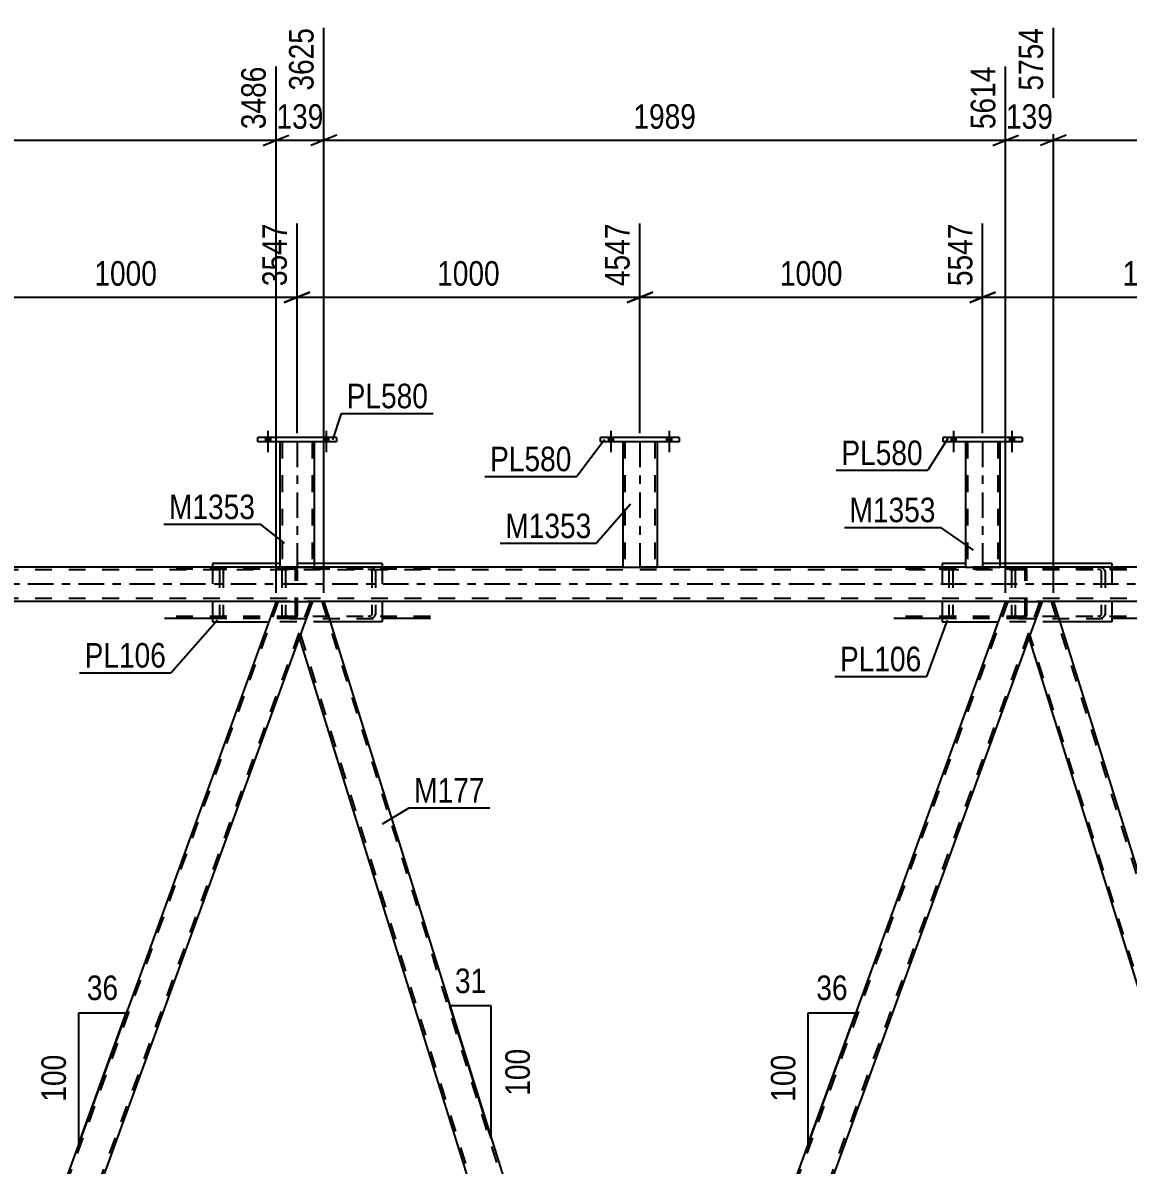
# Model space of a CAD drawing. Header units: millimetres. Extents: x -857 to 332, y -866 to -25.
# Drawn here: x -698.9 to -569.9, y -744.7 to -611.3 of the extents above; entities that cross this region are included whole.
import ezdxf

# ---------------------------------------------------------------- set-up
doc = ezdxf.new("R2010")
doc.units = ezdxf.units.MM
doc.linetypes.add('DXK_LINE_DOT2', pattern=[3.9198, 1.9599, -1.9599])
doc.linetypes.add('DXK_LINE_DOT3', pattern=[5.9187, 2.979, -0.9799, 0.9799, -0.9799])
doc.styles.add('Arial Narrow', font='ARIALN.TTF', dxfattribs={"height": 0.2})

# ---------------------------------------------------------------- blocks, each defined once
blk = doc.blocks.new('Part-570386455-6513 - 6466')
at = {"color": 7, "linetype": 'DXK_LINE_DOT2'}
for p, q in [((-127.13, -675.16), (-808.78, -675.16)), ((-127.13, -674.84), (-788.89, -674.84)), ((-664.89, -674.84), (-668.89, -674.84)), ((-624.89, -674.84), (-628.89, -674.84)), ((-584.89, -674.84), (-588.89, -674.84)), ((-127.13, -678.52), (-808.78, -678.52)), ((-663.77, -678.84), (-669.35, -678.84)), ((-578.64, -678.84), (-584.21, -678.84))]:
    blk.add_line(p, q, dxfattribs=at)
at = {"color": 2, "linetype": 'Continuous'}
for p, q in [((-668.89, -674.84), (-704.89, -674.84)), ((-628.89, -674.84), (-664.89, -674.84)), ((-588.89, -674.84), (-624.89, -674.84)), ((-548.89, -674.84), (-584.89, -674.84)), ((-669.35, -678.84), (-748.91, -678.84)), ((-584.21, -678.84), (-663.77, -678.84)), ((-499.08, -678.84), (-578.64, -678.84))]:
    blk.add_line(p, q, dxfattribs=at)
at = {"color": 7, "linetype": 'DXK_LINE_DOT3'}
blk.add_line((-127.13, -676.84), (-808.78, -676.84), dxfattribs=at)
blk = doc.blocks.new('Part-570386455-6723 - 6466')
at = {"color": 2, "linetype": 'Continuous'}
for p, q in [((-591.63, -674.44), (-591.63, -674.84)), ((-588.89, -674.44), (-591.63, -674.44)), ((-571.81, -674.44), (-584.89, -674.44)), ((-571.81, -674.44), (-571.81, -674.84)), ((-591.63, -678.84), (-591.63, -681.24)), ((-571.81, -678.84), (-571.81, -681.24)), ((-591.63, -681.24), (-585.09, -681.24)), ((-571.81, -681.24), (-577.89, -681.24))]:
    blk.add_line(p, q, dxfattribs=at)
at = {"color": 7, "linetype": 'DXK_LINE_DOT2'}
for p, q in [((-584.89, -674.44), (-588.89, -674.44)), ((-591.63, -674.84), (-591.63, -678.84)), ((-571.81, -674.84), (-571.81, -678.84)), ((-577.89, -681.24), (-585.09, -681.24))]:
    blk.add_line(p, q, dxfattribs=at)
blk = doc.blocks.new('Bolt-570386455-6606 - 6466')
at = {"linetype": 'Continuous'}
for points in [[(-630.01, -659.72), (-630.57, -659.72), (-630.57, -660.2), (-630.01, -660.2)], [(-630.01, -659.72), (-630.57, -659.72), (-630.57, -660.2), (-630.01, -660.2)], [(-623.21, -659.72), (-623.77, -659.72), (-623.77, -660.2), (-623.21, -660.2)], [(-623.21, -659.72), (-623.77, -659.72), (-623.77, -660.2), (-623.21, -660.2)]]:
    blk.add_hatch(color=1, dxfattribs=at).paths.add_polyline_path(points)
at = {"color": 1, "linetype": 'Continuous'}
for p, q in [((-630.57, -659.72), (-630.57, -660.2)), ((-630.57, -659.72), (-630.57, -660.2)), ((-630.29, -658.92), (-630.29, -661.44)), ((-630.29, -658.92), (-630.29, -661.44)), ((-630.01, -659.72), (-630.01, -660.2)), ((-630.01, -659.72), (-630.01, -660.2)), ((-623.77, -659.72), (-623.77, -660.2)), ((-623.77, -659.72), (-623.77, -660.2)), ((-623.49, -658.92), (-623.49, -661.44)), ((-623.49, -658.92), (-623.49, -661.44)), ((-623.21, -659.72), (-623.21, -660.2)), ((-623.21, -659.72), (-623.21, -660.2))]:
    blk.add_line(p, q, dxfattribs=at)
blk = doc.blocks.new('Part-570386455-6618 - 6466')
at = {"color": 7, "linetype": 'DXK_LINE_DOT2'}
for p, q in [((-582.16, -674.84), (-597.24, -674.84)), ((-582.16, -675.08), (-597.24, -675.08)), ((-590.76, -675.14), (-590.83, -675.32)), ((-590.83, -675.32), (-590.83, -680.36)), ((-590.39, -675.32), (-590.36, -675.23)), ((-590.39, -675.32), (-590.39, -680.36)), ((-589.95, -674.84), (-590.29, -674.88)), ((-590.12, -675.1), (-589.95, -675.08)), ((-583.53, -675.08), (-583.53, -674.84)), ((-581.99, -674.88), (-582.16, -674.84)), ((-582.16, -675.08), (-582.07, -675.1)), ((-582.07, -675.1), (-582, -675.15)), ((-582, -675.15), (-581.95, -675.23)), ((-581.85, -674.98), (-581.99, -674.88)), ((-581.95, -675.23), (-581.94, -675.32)), ((-581.94, -680.36), (-581.94, -675.32)), ((-581.75, -675.14), (-581.85, -674.98)), ((-581.72, -675.32), (-581.75, -675.14)), ((-581.72, -680.36), (-581.72, -675.32)), ((-582.16, -680.6), (-597.24, -680.6)), ((-582.16, -680.84), (-591.63, -680.84)), ((-590.83, -680.36), (-590.76, -680.55)), ((-590.36, -680.45), (-590.39, -680.36)), ((-590.29, -680.81), (-589.95, -680.84)), ((-589.95, -680.6), (-590.12, -680.58)), ((-583.53, -680.84), (-583.53, -680.6)), ((-582.07, -680.58), (-582.16, -680.6)), ((-582.16, -680.84), (-581.99, -680.81)), ((-582, -680.53), (-582.07, -680.58)), ((-581.95, -680.45), (-582, -680.53)), ((-581.99, -680.81), (-581.85, -680.7)), ((-581.94, -680.36), (-581.95, -680.45)), ((-581.85, -680.7), (-581.75, -680.55)), ((-581.75, -680.55), (-581.72, -680.36))]:
    blk.add_line(p, q, dxfattribs=at)
at = {"color": 2, "linetype": 'Continuous'}
blk.add_line((-591.63, -680.84), (-597.24, -680.84), dxfattribs=at)
at = {"color": 7, "linetype": 'DXK_LINE_DOT2'}
for centre, radius, start, end in [((-590.15, -675.68), 0.817, 99.5182, 138.0638), ((-590.05, -675.5), 0.409, 99.5182, 138.0638), ((-590.15, -680), 0.817, 221.9362, 260.4818), ((-590.05, -680.18), 0.409, 221.9362, 260.4818)]:
    blk.add_arc(centre, radius, start, end, dxfattribs=at)
blk = doc.blocks.new('Bolt-570386455-6623 - 6466')
at = {"linetype": 'Continuous'}
for points in [[(-590.01, -659.72), (-590.57, -659.72), (-590.57, -660.2), (-590.01, -660.2)], [(-590.01, -659.72), (-590.57, -659.72), (-590.57, -660.2), (-590.01, -660.2)], [(-583.21, -659.72), (-583.77, -659.72), (-583.77, -660.2), (-583.21, -660.2)], [(-583.21, -659.72), (-583.77, -659.72), (-583.77, -660.2), (-583.21, -660.2)]]:
    blk.add_hatch(color=1, dxfattribs=at).paths.add_polyline_path(points)
at = {"color": 1, "linetype": 'Continuous'}
for p, q in [((-590.57, -659.72), (-590.57, -660.2)), ((-590.57, -659.72), (-590.57, -660.2)), ((-590.29, -658.92), (-590.29, -661.44)), ((-590.29, -658.92), (-590.29, -661.44)), ((-590.01, -659.72), (-590.01, -660.2)), ((-590.01, -659.72), (-590.01, -660.2)), ((-583.77, -659.72), (-583.77, -660.2)), ((-583.77, -659.72), (-583.77, -660.2)), ((-583.49, -658.92), (-583.49, -661.44)), ((-583.49, -658.92), (-583.49, -661.44)), ((-583.21, -659.72), (-583.21, -660.2)), ((-583.21, -659.72), (-583.21, -660.2))]:
    blk.add_line(p, q, dxfattribs=at)
blk = doc.blocks.new('Part-570386455-6570 - 6466')
at = {"color": 2, "linetype": 'Continuous'}
for p, q in [((-622.29, -659.72), (-631.49, -659.72)), ((-631.49, -660.2), (-631.49, -659.72)), ((-622.29, -659.72), (-622.29, -660.2)), ((-622.29, -660.2), (-631.49, -660.2))]:
    blk.add_line(p, q, dxfattribs=at)
blk = doc.blocks.new('Part-570386455-6575 - 6466')
at = {"color": 2, "linetype": 'Continuous'}
for p, q in [((-628.89, -660.2), (-628.89, -674.84)), ((-624.89, -660.2), (-624.89, -674.84)), ((-628.89, -674.84), (-624.89, -674.84))]:
    blk.add_line(p, q, dxfattribs=at)
at = {"color": 7, "linetype": 'DXK_LINE_DOT2'}
for p, q in [((-624.89, -660.2), (-628.89, -660.2)), ((-628.89, -660.2), (-628.86, -660.2)), ((-628.65, -660.2), (-628.65, -674.84)), ((-625.13, -660.2), (-625.13, -674.84)), ((-625.19, -674.84), (-625.15, -674.84)), ((-625.15, -674.84), (-625.19, -674.84)), ((-625.13, -674.84), (-625.15, -674.84)), ((-625.15, -674.84), (-625.13, -674.84))]:
    blk.add_line(p, q, dxfattribs=at)
at = {"color": 7, "linetype": 'DXK_LINE_DOT3'}
blk.add_line((-626.89, -660.2), (-626.89, -674.84), dxfattribs=at)
blk = doc.blocks.new('Part-570386455-6587 - 6466')
at = {"color": 7, "linetype": 'DXK_LINE_DOT2'}
for p, q in [((-668.6, -675.14), (-668.66, -675.32)), ((-668.66, -675.32), (-668.66, -680.36)), ((-668.23, -675.32), (-668.19, -675.23)), ((-668.23, -675.32), (-668.23, -680.36)), ((-667.79, -674.84), (-668.12, -674.88)), ((-667.96, -675.1), (-667.79, -675.08)), ((-651.33, -674.84), (-667.79, -674.84)), ((-651.33, -675.08), (-667.79, -675.08)), ((-658.28, -674.88), (-658.62, -674.84)), ((-658.62, -675.08), (-658.45, -675.1)), ((-658.22, -675.23), (-658.18, -675.32)), ((-658.18, -675.32), (-658.18, -680.36)), ((-657.75, -675.32), (-657.81, -675.14)), ((-657.75, -675.32), (-657.75, -680.36)), ((-668.66, -680.36), (-668.6, -680.55)), ((-668.19, -680.45), (-668.23, -680.36)), ((-668.12, -680.81), (-667.79, -680.84)), ((-667.79, -680.6), (-667.96, -680.58)), ((-651.33, -680.6), (-667.79, -680.6)), ((-667.79, -680.84), (-656.95, -680.84)), ((-658.45, -680.58), (-658.62, -680.6)), ((-658.62, -680.84), (-658.28, -680.81)), ((-658.18, -680.36), (-658.22, -680.45)), ((-657.81, -680.55), (-657.75, -680.36))]:
    blk.add_line(p, q, dxfattribs=at)
at = {"color": 2, "linetype": 'Continuous'}
blk.add_line((-651.33, -680.84), (-656.95, -680.84), dxfattribs=at)
at = {"color": 7, "linetype": 'DXK_LINE_DOT2'}
for centre, radius, start, end in [((-667.99, -675.68), 0.817, 99.5182, 138.0638), ((-667.89, -675.5), 0.409, 99.5182, 138.0638), ((-658.52, -675.5), 0.409, 41.9362, 80.4818), ((-658.42, -675.68), 0.817, 41.9362, 80.4818), ((-667.99, -680), 0.817, 221.9362, 260.4818), ((-667.89, -680.18), 0.409, 221.9362, 260.4818), ((-658.52, -680.18), 0.409, 279.5182, 318.0638), ((-658.42, -680), 0.817, 279.5182, 318.0638)]:
    blk.add_arc(centre, radius, start, end, dxfattribs=at)
blk = doc.blocks.new('Part-570386455-6594 - 6466')
at = {"color": 7, "linetype": 'DXK_LINE_DOT2'}
for p, q in [((-667.29, -674.84), (-682.37, -674.84)), ((-667.29, -675.08), (-682.37, -675.08)), ((-675.9, -675.14), (-675.96, -675.32)), ((-675.96, -675.32), (-675.96, -680.36)), ((-675.53, -675.32), (-675.49, -675.23)), ((-675.53, -675.32), (-675.53, -680.36)), ((-675.09, -674.84), (-675.42, -674.88)), ((-675.26, -675.1), (-675.09, -675.08)), ((-668.66, -675.08), (-668.66, -674.84)), ((-667.12, -674.88), (-667.29, -674.84)), ((-667.29, -675.08), (-667.21, -675.1)), ((-667.21, -675.1), (-667.14, -675.15)), ((-667.14, -675.15), (-667.09, -675.23)), ((-666.98, -674.98), (-667.12, -674.88)), ((-667.09, -675.23), (-667.07, -675.32)), ((-667.07, -680.36), (-667.07, -675.32)), ((-666.89, -675.14), (-666.98, -674.98)), ((-666.85, -675.32), (-666.89, -675.14)), ((-666.85, -680.36), (-666.85, -675.32)), ((-667.29, -680.6), (-682.37, -680.6)), ((-667.29, -680.84), (-676.76, -680.84)), ((-675.96, -680.36), (-675.9, -680.55)), ((-675.49, -680.45), (-675.53, -680.36)), ((-675.42, -680.81), (-675.09, -680.84)), ((-675.09, -680.6), (-675.26, -680.58)), ((-668.66, -680.84), (-668.66, -680.6)), ((-667.21, -680.58), (-667.29, -680.6)), ((-667.29, -680.84), (-667.12, -680.81)), ((-667.14, -680.53), (-667.21, -680.58)), ((-667.09, -680.45), (-667.14, -680.53)), ((-667.12, -680.81), (-666.98, -680.7)), ((-667.07, -680.36), (-667.09, -680.45)), ((-666.98, -680.7), (-666.89, -680.55)), ((-666.89, -680.55), (-666.85, -680.36))]:
    blk.add_line(p, q, dxfattribs=at)
at = {"color": 2, "linetype": 'Continuous'}
blk.add_line((-676.76, -680.84), (-682.37, -680.84), dxfattribs=at)
at = {"color": 7, "linetype": 'DXK_LINE_DOT2'}
for centre, radius, start, end in [((-675.29, -675.68), 0.817, 99.5182, 138.0638), ((-675.19, -675.5), 0.409, 99.5182, 138.0638), ((-675.29, -680), 0.817, 221.9362, 260.4818), ((-675.19, -680.18), 0.409, 221.9362, 260.4818)]:
    blk.add_arc(centre, radius, start, end, dxfattribs=at)
blk = doc.blocks.new('Bolt-570386455-6604 - 6466')
at = {"linetype": 'Continuous'}
for points in [[(-670.01, -659.72), (-670.57, -659.72), (-670.57, -660.2), (-670.01, -660.2)], [(-670.01, -659.72), (-670.57, -659.72), (-670.57, -660.2), (-670.01, -660.2)], [(-663.21, -659.72), (-663.77, -659.72), (-663.77, -660.2), (-663.21, -660.2)], [(-663.21, -659.72), (-663.77, -659.72), (-663.77, -660.2), (-663.21, -660.2)]]:
    blk.add_hatch(color=1, dxfattribs=at).paths.add_polyline_path(points)
at = {"color": 1, "linetype": 'Continuous'}
for p, q in [((-670.57, -659.72), (-670.57, -660.2)), ((-670.57, -659.72), (-670.57, -660.2)), ((-670.29, -658.92), (-670.29, -661.44)), ((-670.29, -658.92), (-670.29, -661.44)), ((-670.01, -659.72), (-670.01, -660.2)), ((-670.01, -659.72), (-670.01, -660.2)), ((-663.77, -659.72), (-663.77, -660.2)), ((-663.77, -659.72), (-663.77, -660.2)), ((-663.49, -658.92), (-663.49, -661.44)), ((-663.49, -658.92), (-663.49, -661.44)), ((-663.21, -659.72), (-663.21, -660.2)), ((-663.21, -659.72), (-663.21, -660.2))]:
    blk.add_line(p, q, dxfattribs=at)
blk = doc.blocks.new('Part-570386455-6713 - 6466')
at = {"color": 2, "linetype": 'Continuous'}
for p, q in [((-676.76, -674.44), (-676.76, -674.84)), ((-668.89, -674.44), (-676.76, -674.44)), ((-656.95, -674.44), (-664.89, -674.44)), ((-656.95, -674.44), (-656.95, -674.84)), ((-676.76, -678.84), (-676.76, -681.24)), ((-656.95, -678.84), (-656.95, -681.24)), ((-676.76, -681.24), (-670.22, -681.24)), ((-656.95, -681.24), (-663.02, -681.24))]:
    blk.add_line(p, q, dxfattribs=at)
at = {"color": 7, "linetype": 'DXK_LINE_DOT2'}
for p, q in [((-664.89, -674.44), (-668.89, -674.44)), ((-676.76, -674.84), (-676.76, -678.84)), ((-656.95, -674.84), (-656.95, -678.84)), ((-663.02, -681.24), (-670.22, -681.24))]:
    blk.add_line(p, q, dxfattribs=at)
blk = doc.blocks.new('Part-570386455-6796 - 6466')
at = {"color": 7, "linetype": 'DXK_LINE_DOT2'}
for p, q in [((-583.46, -675.14), (-583.53, -675.32)), ((-583.53, -675.32), (-583.53, -680.36)), ((-583.09, -675.32), (-583.06, -675.23)), ((-583.09, -675.32), (-583.09, -680.36)), ((-582.66, -674.84), (-582.99, -674.88)), ((-582.82, -675.1), (-582.66, -675.08)), ((-566.2, -674.84), (-582.66, -674.84)), ((-566.2, -675.08), (-582.66, -675.08)), ((-573.15, -674.88), (-573.48, -674.84)), ((-573.48, -675.08), (-573.32, -675.1)), ((-573.08, -675.23), (-573.05, -675.32)), ((-573.05, -675.32), (-573.05, -680.36)), ((-572.61, -675.32), (-572.68, -675.14)), ((-572.61, -675.32), (-572.61, -680.36)), ((-583.53, -680.36), (-583.46, -680.55)), ((-583.06, -680.45), (-583.09, -680.36)), ((-582.99, -680.81), (-582.66, -680.84)), ((-582.66, -680.6), (-582.82, -680.58)), ((-566.2, -680.6), (-582.66, -680.6)), ((-582.66, -680.84), (-571.81, -680.84)), ((-573.32, -680.58), (-573.48, -680.6)), ((-573.48, -680.84), (-573.15, -680.81)), ((-573.05, -680.36), (-573.08, -680.45)), ((-572.68, -680.55), (-572.61, -680.36))]:
    blk.add_line(p, q, dxfattribs=at)
at = {"color": 2, "linetype": 'Continuous'}
blk.add_line((-566.2, -680.84), (-571.81, -680.84), dxfattribs=at)
at = {"color": 7, "linetype": 'DXK_LINE_DOT2'}
for centre, radius, start, end in [((-582.85, -675.68), 0.817, 99.5182, 138.0638), ((-582.76, -675.5), 0.409, 99.5182, 138.0638), ((-573.38, -675.5), 0.409, 41.9362, 80.4818), ((-573.29, -675.68), 0.817, 41.9362, 80.4818), ((-582.85, -680), 0.817, 221.9362, 260.4818), ((-582.76, -680.18), 0.409, 221.9362, 260.4818), ((-573.38, -680.18), 0.409, 279.5182, 318.0638), ((-573.29, -680), 0.817, 279.5182, 318.0638)]:
    blk.add_arc(centre, radius, start, end, dxfattribs=at)
blk = doc.blocks.new('Part-570386455-6807 - 6466')
at = {"color": 7, "linetype": 'DXK_LINE_DOT2'}
for p, q in [((-583.96, -678.84), (-628.08, -800.06)), ((-580.21, -678.84), (-624.33, -800.06)), ((-579.95, -678.84), (-581.5, -683.09)), ((-627.07, -796.59), (-628.33, -800.06)), ((-624.08, -800.06), (-628.33, -800.06))]:
    blk.add_line(p, q, dxfattribs=at)
at = {"color": 2, "linetype": 'Continuous'}
for p, q in [((-584.21, -678.84), (-627.07, -796.59)), ((-584.21, -678.84), (-579.95, -678.84)), ((-581.5, -683.09), (-624.08, -800.06))]:
    blk.add_line(p, q, dxfattribs=at)
blk = doc.blocks.new('Part-570386455-6823 - 6466')
at = {"color": 2, "linetype": 'Continuous'}
for p, q in [((-579.95, -678.84), (-581.5, -683.09)), ((-578.64, -678.84), (-579.95, -678.84)), ((-578.64, -678.84), (-541.93, -796.59)), ((-581.5, -683.09), (-545.04, -800.06)), ((-543.2, -800.06), (-541.93, -796.59))]:
    blk.add_line(p, q, dxfattribs=at)
at = {"color": 7, "linetype": 'DXK_LINE_DOT2'}
for p, q in [((-578.89, -678.84), (-542.07, -796.96)), ((-544.79, -800.06), (-581.37, -682.72)), ((-541.93, -796.59), (-542.21, -797.33)), ((-545.04, -800.06), (-543.2, -800.06))]:
    blk.add_line(p, q, dxfattribs=at)
blk = doc.blocks.new('Part-570386455-6850 - 6466')
at = {"color": 2, "linetype": 'Continuous'}
for p, q in [((-665.09, -678.84), (-666.64, -683.09)), ((-663.77, -678.84), (-665.09, -678.84)), ((-663.77, -678.84), (-627.07, -796.59)), ((-666.64, -683.09), (-630.18, -800.06)), ((-628.33, -800.06), (-627.07, -796.59))]:
    blk.add_line(p, q, dxfattribs=at)
at = {"color": 7, "linetype": 'DXK_LINE_DOT2'}
for p, q in [((-664.02, -678.84), (-627.2, -796.96)), ((-666.5, -682.72), (-629.93, -800.06)), ((-627.07, -796.59), (-627.34, -797.33)), ((-630.18, -800.06), (-628.33, -800.06))]:
    blk.add_line(p, q, dxfattribs=at)
blk = doc.blocks.new('Part-570386455-6963 - 6466')
at = {"color": 2, "linetype": 'Continuous'}
for p, q in [((-662.29, -659.72), (-671.49, -659.72)), ((-671.49, -660.2), (-671.49, -659.72)), ((-662.29, -659.72), (-662.29, -660.2)), ((-662.29, -660.2), (-671.49, -660.2))]:
    blk.add_line(p, q, dxfattribs=at)
blk = doc.blocks.new('Part-570386455-6968 - 6466')
at = {"color": 2, "linetype": 'Continuous'}
for p, q in [((-668.89, -660.2), (-668.89, -674.84)), ((-664.89, -660.2), (-664.89, -674.84)), ((-668.89, -674.84), (-664.89, -674.84))]:
    blk.add_line(p, q, dxfattribs=at)
at = {"color": 7, "linetype": 'DXK_LINE_DOT2'}
for p, q in [((-664.89, -660.2), (-668.89, -660.2)), ((-668.89, -660.2), (-668.86, -660.2)), ((-668.65, -660.2), (-668.65, -674.84)), ((-665.13, -660.2), (-665.13, -674.84)), ((-665.19, -674.84), (-665.15, -674.84)), ((-665.15, -674.84), (-665.19, -674.84)), ((-665.13, -674.84), (-665.15, -674.84)), ((-665.15, -674.84), (-665.13, -674.84))]:
    blk.add_line(p, q, dxfattribs=at)
at = {"color": 7, "linetype": 'DXK_LINE_DOT3'}
blk.add_line((-666.89, -660.2), (-666.89, -674.84), dxfattribs=at)
blk = doc.blocks.new('Part-570386455-7005 - 6466')
at = {"color": 7, "linetype": 'DXK_LINE_DOT2'}
for p, q in [((-669.09, -678.84), (-713.21, -800.06)), ((-665.34, -678.84), (-709.47, -800.06)), ((-665.09, -678.84), (-666.64, -683.09)), ((-712.2, -796.59), (-713.47, -800.06)), ((-709.21, -800.06), (-713.47, -800.06))]:
    blk.add_line(p, q, dxfattribs=at)
at = {"color": 2, "linetype": 'Continuous'}
for p, q in [((-669.35, -678.84), (-712.2, -796.59)), ((-669.35, -678.84), (-665.09, -678.84)), ((-666.64, -683.09), (-709.21, -800.06))]:
    blk.add_line(p, q, dxfattribs=at)
blk = doc.blocks.new('Part-570386455-7019 - 6466')
at = {"color": 2, "linetype": 'Continuous'}
for p, q in [((-588.89, -660.2), (-588.89, -674.84)), ((-584.89, -660.2), (-584.89, -674.84)), ((-588.89, -674.84), (-584.89, -674.84))]:
    blk.add_line(p, q, dxfattribs=at)
at = {"color": 7, "linetype": 'DXK_LINE_DOT2'}
for p, q in [((-584.89, -660.2), (-588.89, -660.2)), ((-588.89, -660.2), (-588.86, -660.2)), ((-588.65, -660.2), (-588.65, -674.84)), ((-585.13, -660.2), (-585.13, -674.84)), ((-585.19, -674.84), (-585.15, -674.84)), ((-585.15, -674.84), (-585.19, -674.84)), ((-585.13, -674.84), (-585.15, -674.84)), ((-585.15, -674.84), (-585.13, -674.84))]:
    blk.add_line(p, q, dxfattribs=at)
at = {"color": 7, "linetype": 'DXK_LINE_DOT3'}
blk.add_line((-586.89, -660.2), (-586.89, -674.84), dxfattribs=at)
blk = doc.blocks.new('Part-570386455-7024 - 6466')
at = {"color": 2, "linetype": 'Continuous'}
for p, q in [((-582.29, -659.72), (-591.49, -659.72)), ((-591.49, -660.2), (-591.49, -659.72)), ((-582.29, -659.72), (-582.29, -660.2)), ((-582.29, -660.2), (-591.49, -660.2))]:
    blk.add_line(p, q, dxfattribs=at)
blk = doc.blocks.new('StraightDimension-570386455-17867 - 6466')
at = {"color": 7, "linetype": 'Continuous'}
for p, q in [((-586.89, -659.2), (-586.89, -634.73)), ((-546.89, -659.2), (-546.89, -634.73)), ((-585.39, -642.74), (-588.39, -643.94)), ((-586.89, -643.34), (-546.89, -643.34)), ((-548.39, -643.94), (-545.39, -642.74))]:
    blk.add_line(p, q, dxfattribs=at)
at = {"color": 0}
blk.add_wipeout([(-562.64, -642.59), (-562.64, -638.39), (-571.15, -638.39), (-571.15, -642.59)], dxfattribs=at)
at = {"color": 3, "style": 'Arial Narrow'}
blk.add_text('1000', height=2.863, dxfattribs=at).set_placement((-570.55, -641.99))
at = {"color": 0, "linetype": 'Continuous'}
blk.add_wipeout([(-547.49, -634.13), (-551.69, -634.13), (-551.69, -642.64), (-547.49, -642.64)], dxfattribs=at)
at = {"color": 3, "linetype": 'Continuous', "style": 'Arial Narrow'}
blk.add_text('6547', height=2.863, rotation=90.0002, dxfattribs=at).set_placement((-548.09, -642.04))
blk = doc.blocks.new('StraightDimension-570386455-46996 - 6466')
at = {"color": 7, "linetype": 'Continuous'}
for p, q in [((-578.64, -677.84), (-578.64, -611.91)), ((-499.08, -677.84), (-499.08, -616.41)), ((-577.14, -624.42), (-580.14, -625.62)), ((-578.64, -625.02), (-499.08, -625.02)), ((-500.58, -625.62), (-497.58, -624.42))]:
    blk.add_line(p, q, dxfattribs=at)
at = {"color": 0}
blk.add_wipeout([(-534.6, -624.27), (-534.6, -620.07), (-543.11, -620.07), (-543.11, -624.27)], dxfattribs=at)
at = {"color": 3, "style": 'Arial Narrow'}
blk.add_text('1989', height=2.863, dxfattribs=at).set_placement((-542.51, -623.67))
at = {"color": 0, "linetype": 'Continuous'}
blk.add_wipeout([(-499.68, -615.81), (-503.88, -615.81), (-503.88, -624.32), (-499.68, -624.32)], dxfattribs=at)
at = {"color": 3, "linetype": 'Continuous', "style": 'Arial Narrow'}
blk.add_text('7743', height=2.863, rotation=90.0002, dxfattribs=at).set_placement((-500.28, -623.72))
blk = doc.blocks.new('AngleDimension-570386455-49808 - 6466')
at = {"color": 7, "linetype": 'Continuous'}
for p, q in [((-686.68, -726.46), (-686.83, -726.88)), ((-692.37, -726.88), (-686.83, -726.88)), ((-692.37, -742.11), (-686.83, -726.88)), ((-692.37, -742.11), (-692.37, -726.88))]:
    blk.add_line(p, q, dxfattribs=at)
at = {"color": 0}
blk.add_wipeout([(-693.27, -731.15), (-697.47, -731.15), (-697.47, -737.84), (-693.27, -737.84)], dxfattribs=at)
at = {"color": 3, "style": 'Arial Narrow'}
blk.add_text('100', height=2.863, rotation=90.0002, dxfattribs=at).set_placement((-693.87, -737.24))
at = {"color": 0}
blk.add_wipeout([(-687.17, -725.98), (-687.17, -721.78), (-692.03, -721.78), (-692.03, -725.98)], dxfattribs=at)
at = {"color": 3, "style": 'Arial Narrow'}
blk.add_text('36', height=2.863, dxfattribs=at).set_placement((-691.43, -725.38))
blk = doc.blocks.new('StraightDimension-570386455-46999 - 6466')
at = {"color": 7, "linetype": 'Continuous'}
for p, q in [((-663.77, -677.84), (-663.77, -611.91)), ((-669.35, -677.84), (-669.35, -616.41)), ((-670.85, -625.62), (-667.85, -624.42)), ((-669.35, -625.02), (-663.77, -625.02)), ((-662.27, -624.42), (-665.27, -625.62))]:
    blk.add_line(p, q, dxfattribs=at)
at = {"color": 0}
blk.add_wipeout([(-663.22, -624.27), (-663.22, -620.07), (-669.9, -620.07), (-669.9, -624.27)], dxfattribs=at)
at = {"color": 3, "style": 'Arial Narrow'}
blk.add_text('139', height=2.863, dxfattribs=at).set_placement((-669.3, -623.67))
at = {"color": 0, "linetype": 'Continuous'}
blk.add_wipeout([(-664.37, -611.31), (-668.57, -611.31), (-668.57, -619.82), (-664.37, -619.82)], dxfattribs=at)
at = {"color": 3, "linetype": 'Continuous', "style": 'Arial Narrow'}
blk.add_text('3625', height=2.863, rotation=90.0002, dxfattribs=at).set_placement((-664.97, -619.22))
blk = doc.blocks.new('StraightDimension-570386455-17868 - 6466')
at = {"color": 7, "linetype": 'Continuous'}
for p, q in [((-626.89, -659.2), (-626.89, -634.73)), ((-586.89, -659.2), (-586.89, -634.73)), ((-625.39, -642.74), (-628.39, -643.94)), ((-626.89, -643.34), (-586.89, -643.34)), ((-588.39, -643.94), (-585.39, -642.74))]:
    blk.add_line(p, q, dxfattribs=at)
at = {"color": 0}
blk.add_wipeout([(-602.64, -642.59), (-602.64, -638.39), (-611.15, -638.39), (-611.15, -642.59)], dxfattribs=at)
at = {"color": 3, "style": 'Arial Narrow'}
blk.add_text('1000', height=2.863, dxfattribs=at).set_placement((-610.55, -641.99))
at = {"color": 0, "linetype": 'Continuous'}
blk.add_wipeout([(-587.49, -634.13), (-591.69, -634.13), (-591.69, -642.64), (-587.49, -642.64)], dxfattribs=at)
at = {"color": 3, "linetype": 'Continuous', "style": 'Arial Narrow'}
blk.add_text('5547', height=2.863, rotation=90.0002, dxfattribs=at).set_placement((-588.09, -642.04))
blk = doc.blocks.new('StraightDimension-570386455-17869 - 6466')
at = {"color": 7, "linetype": 'Continuous'}
for p, q in [((-666.89, -659.2), (-666.89, -634.73)), ((-626.89, -659.2), (-626.89, -634.73)), ((-665.39, -642.74), (-668.39, -643.94)), ((-666.89, -643.34), (-626.89, -643.34)), ((-628.39, -643.94), (-625.39, -642.74))]:
    blk.add_line(p, q, dxfattribs=at)
at = {"color": 0}
blk.add_wipeout([(-642.64, -642.59), (-642.64, -638.39), (-651.15, -638.39), (-651.15, -642.59)], dxfattribs=at)
at = {"color": 3, "style": 'Arial Narrow'}
blk.add_text('1000', height=2.863, dxfattribs=at).set_placement((-650.55, -641.99))
at = {"color": 0, "linetype": 'Continuous'}
blk.add_wipeout([(-627.49, -634.13), (-631.69, -634.13), (-631.69, -642.64), (-627.49, -642.64)], dxfattribs=at)
at = {"color": 3, "linetype": 'Continuous', "style": 'Arial Narrow'}
blk.add_text('4547', height=2.863, rotation=90.0002, dxfattribs=at).set_placement((-628.09, -642.04))
blk = doc.blocks.new('StraightDimension-570386455-17870 - 6466')
at = {"color": 7, "linetype": 'Continuous'}
for p, q in [((-706.89, -659.2), (-706.89, -634.73)), ((-666.89, -659.2), (-666.89, -634.73)), ((-705.39, -642.74), (-708.39, -643.94)), ((-706.89, -643.34), (-666.89, -643.34)), ((-668.39, -643.94), (-665.39, -642.74))]:
    blk.add_line(p, q, dxfattribs=at)
at = {"color": 0}
blk.add_wipeout([(-682.64, -642.59), (-682.64, -638.39), (-691.15, -638.39), (-691.15, -642.59)], dxfattribs=at)
at = {"color": 3, "style": 'Arial Narrow'}
blk.add_text('1000', height=2.863, dxfattribs=at).set_placement((-690.55, -641.99))
at = {"color": 0, "linetype": 'Continuous'}
blk.add_wipeout([(-667.49, -634.13), (-671.69, -634.13), (-671.69, -642.64), (-667.49, -642.64)], dxfattribs=at)
at = {"color": 3, "linetype": 'Continuous', "style": 'Arial Narrow'}
blk.add_text('3547', height=2.863, rotation=90.0002, dxfattribs=at).set_placement((-668.09, -642.04))
blk = doc.blocks.new('StraightDimension-570386455-46997 - 6466')
at = {"color": 7, "linetype": 'Continuous'}
for p, q in [((-578.64, -677.84), (-578.64, -611.91)), ((-584.21, -677.84), (-584.21, -616.41)), ((-585.71, -625.62), (-582.71, -624.42)), ((-584.21, -625.02), (-578.64, -625.02)), ((-577.14, -624.42), (-580.14, -625.62))]:
    blk.add_line(p, q, dxfattribs=at)
at = {"color": 0}
blk.add_wipeout([(-578.08, -624.27), (-578.08, -620.07), (-584.77, -620.07), (-584.77, -624.27)], dxfattribs=at)
at = {"color": 3, "style": 'Arial Narrow'}
blk.add_text('139', height=2.863, dxfattribs=at).set_placement((-584.17, -623.67))
at = {"color": 0, "linetype": 'Continuous'}
blk.add_wipeout([(-579.24, -611.31), (-583.44, -611.31), (-583.44, -619.82), (-579.24, -619.82)], dxfattribs=at)
at = {"color": 3, "linetype": 'Continuous', "style": 'Arial Narrow'}
blk.add_text('5754', height=2.863, rotation=90.0002, dxfattribs=at).set_placement((-579.84, -619.22))
blk = doc.blocks.new('StraightDimension-570386455-46998 - 6466')
at = {"color": 7, "linetype": 'Continuous'}
for p, q in [((-663.77, -677.84), (-663.77, -611.91)), ((-584.21, -677.84), (-584.21, -616.41)), ((-662.27, -624.42), (-665.27, -625.62)), ((-663.77, -625.02), (-584.21, -625.02)), ((-585.71, -625.62), (-582.71, -624.42))]:
    blk.add_line(p, q, dxfattribs=at)
at = {"color": 0}
blk.add_wipeout([(-619.74, -624.27), (-619.74, -620.07), (-628.25, -620.07), (-628.25, -624.27)], dxfattribs=at)
at = {"color": 3, "style": 'Arial Narrow'}
blk.add_text('1989', height=2.863, dxfattribs=at).set_placement((-627.65, -623.67))
at = {"color": 0, "linetype": 'Continuous'}
blk.add_wipeout([(-584.81, -615.81), (-589.01, -615.81), (-589.01, -624.32), (-584.81, -624.32)], dxfattribs=at)
at = {"color": 3, "linetype": 'Continuous', "style": 'Arial Narrow'}
blk.add_text('5614', height=2.863, rotation=90.0002, dxfattribs=at).set_placement((-585.41, -623.72))
blk = doc.blocks.new('StraightDimension-570386455-47000 - 6466')
at = {"color": 7, "linetype": 'Continuous'}
for p, q in [((-748.89, -677.84), (-748.89, -611.91)), ((-669.35, -677.84), (-669.35, -616.41)), ((-747.39, -624.42), (-750.39, -625.62)), ((-748.89, -625.02), (-669.35, -625.02)), ((-670.85, -625.62), (-667.85, -624.42))]:
    blk.add_line(p, q, dxfattribs=at)
at = {"color": 0}
blk.add_wipeout([(-704.86, -624.27), (-704.86, -620.07), (-713.38, -620.07), (-713.38, -624.27)], dxfattribs=at)
at = {"color": 3, "style": 'Arial Narrow'}
blk.add_text('1989', height=2.863, dxfattribs=at).set_placement((-712.78, -623.67))
at = {"color": 0, "linetype": 'Continuous'}
blk.add_wipeout([(-669.95, -615.81), (-674.15, -615.81), (-674.15, -624.32), (-669.95, -624.32)], dxfattribs=at)
at = {"color": 3, "linetype": 'Continuous', "style": 'Arial Narrow'}
blk.add_text('3486', height=2.863, rotation=90.0002, dxfattribs=at).set_placement((-670.55, -623.72))
blk = doc.blocks.new('AngleDimension-570386455-49836 - 6466')
at = {"color": 7, "linetype": 'Continuous'}
for p, q in [((-601.54, -726.46), (-601.7, -726.88)), ((-607.24, -726.88), (-601.7, -726.88)), ((-607.24, -742.11), (-601.7, -726.88)), ((-607.24, -742.11), (-607.24, -726.88))]:
    blk.add_line(p, q, dxfattribs=at)
at = {"color": 0}
blk.add_wipeout([(-608.14, -731.15), (-612.34, -731.15), (-612.34, -737.84), (-608.14, -737.84)], dxfattribs=at)
at = {"color": 3, "style": 'Arial Narrow'}
blk.add_text('100', height=2.863, rotation=90.0002, dxfattribs=at).set_placement((-608.74, -737.24))
at = {"color": 0}
blk.add_wipeout([(-602.04, -725.98), (-602.04, -721.78), (-606.9, -721.78), (-606.9, -725.98)], dxfattribs=at)
at = {"color": 3, "style": 'Arial Narrow'}
blk.add_text('36', height=2.863, dxfattribs=at).set_placement((-606.3, -725.38))
blk = doc.blocks.new('AngleDimension-570386455-49806 - 6466')
at = {"color": 7, "linetype": 'Continuous'}
for p, q in [((-649.57, -724.41), (-649.05, -726.07)), ((-644.23, -726.07), (-649.05, -726.07)), ((-644.23, -741.54), (-649.05, -726.07)), ((-644.23, -741.54), (-644.23, -726.07))]:
    blk.add_line(p, q, dxfattribs=at)
at = {"color": 0}
blk.add_wipeout([(-639.13, -730.47), (-643.33, -730.47), (-643.33, -737.15), (-639.13, -737.15)], dxfattribs=at)
at = {"color": 3, "style": 'Arial Narrow'}
blk.add_text('100', height=2.863, rotation=90.0002, dxfattribs=at).set_placement((-639.73, -736.55))
at = {"color": 0}
blk.add_wipeout([(-644.21, -725.17), (-644.21, -720.97), (-649.07, -720.97), (-649.07, -725.17)], dxfattribs=at)
at = {"color": 3, "style": 'Arial Narrow'}
blk.add_text('31', height=2.863, dxfattribs=at).set_placement((-648.47, -724.57))
blk = doc.blocks.new('Mark-570386455-6566 - 6466')
at = {"color": 0}
blk.add_wipeout([(-634.86, -663.65), (-634.86, -660.65), (-644.37, -660.65), (-644.37, -663.65)], dxfattribs=at)
blk.add_wipeout([(-634.86, -663.65), (-634.86, -660.65), (-644.37, -660.65), (-644.37, -663.65)], dxfattribs=at)
at = {"color": 30, "linetype": 'Continuous'}
for p in [(-631.02, -659.99), (-644.97, -664.25)]:
    blk.add_line(p, (-634.26, -664.25), dxfattribs=at)
at = {"color": 3, "style": 'Arial Narrow'}
blk.add_text('PL580', height=2.863, dxfattribs=at).set_placement((-644.37, -663.65))
blk = doc.blocks.new('Mark-570386455-6571 - 6466')
at = {"color": 0}
blk.add_wipeout([(-632.54, -671.46), (-632.54, -668.46), (-642.59, -668.46), (-642.59, -671.46)], dxfattribs=at)
blk.add_wipeout([(-632.54, -671.46), (-632.54, -668.46), (-642.59, -668.46), (-642.59, -671.46)], dxfattribs=at)
at = {"color": 30, "linetype": 'Continuous'}
for p in [(-628, -667.48), (-643.19, -672.06)]:
    blk.add_line(p, (-631.94, -672.06), dxfattribs=at)
at = {"color": 3, "style": 'Arial Narrow'}
blk.add_text('M1353', height=2.863, dxfattribs=at).set_placement((-642.59, -671.46))
blk = doc.blocks.new('Mark-570386455-6719 - 6466')
at = {"color": 0}
blk.add_wipeout([(-594.04, -687), (-594.04, -684), (-603.54, -684), (-603.54, -687)], dxfattribs=at)
blk.add_wipeout([(-594.04, -687), (-594.04, -684), (-603.54, -684), (-603.54, -687)], dxfattribs=at)
at = {"color": 30, "linetype": 'Continuous'}
for p in [(-591.05, -681.05), (-604.14, -687.6)]:
    blk.add_line(p, (-593.44, -687.6), dxfattribs=at)
at = {"color": 3, "style": 'Arial Narrow'}
blk.add_text('PL106', height=2.863, dxfattribs=at).set_placement((-603.54, -687))
blk = doc.blocks.new('Mark-570386455-6709 - 6466')
at = {"color": 0}
blk.add_wipeout([(-682.18, -686.57), (-682.18, -683.57), (-691.69, -683.57), (-691.69, -686.57)], dxfattribs=at)
blk.add_wipeout([(-682.18, -686.57), (-682.18, -683.57), (-691.69, -683.57), (-691.69, -686.57)], dxfattribs=at)
at = {"color": 30, "linetype": 'Continuous'}
for p in [(-676.19, -681.05), (-692.29, -687.17)]:
    blk.add_line(p, (-681.58, -687.17), dxfattribs=at)
at = {"color": 3, "style": 'Arial Narrow'}
blk.add_text('PL106', height=2.863, dxfattribs=at).set_placement((-691.69, -686.57))
blk = doc.blocks.new('Mark-570386455-6964 - 6466')
at = {"color": 0}
blk.add_wipeout([(-671.78, -669.24), (-671.78, -666.24), (-681.84, -666.24), (-681.84, -669.24)], dxfattribs=at)
blk.add_wipeout([(-671.78, -669.24), (-671.78, -666.24), (-681.84, -666.24), (-681.84, -669.24)], dxfattribs=at)
at = {"color": 30, "linetype": 'Continuous'}
for p in [(-682.44, -669.84), (-668.35, -672.04)]:
    blk.add_line(p, (-671.18, -669.84), dxfattribs=at)
at = {"color": 3, "style": 'Arial Narrow'}
blk.add_text('M1353', height=2.863, dxfattribs=at).set_placement((-681.84, -669.24))
blk = doc.blocks.new('Mark-570386455-6846 - 6466')
at = {"color": 0}
blk.add_wipeout([(-645.01, -702.34), (-645.01, -699.34), (-653.23, -699.34), (-653.23, -702.34)], dxfattribs=at)
blk.add_wipeout([(-645.01, -702.34), (-645.01, -699.34), (-653.23, -699.34), (-653.23, -702.34)], dxfattribs=at)
at = {"color": 30, "linetype": 'Continuous'}
for p, q in [((-656.93, -704.82), (-653.83, -702.94)), ((-653.83, -702.94), (-644.41, -702.94))]:
    blk.add_line(p, q, dxfattribs=at)
at = {"color": 3, "style": 'Arial Narrow'}
blk.add_text('M177', height=2.863, dxfattribs=at).set_placement((-653.23, -702.34))
blk = doc.blocks.new('Mark-570386455-7020 - 6466')
at = {"color": 0}
blk.add_wipeout([(-593.87, -662.93), (-593.87, -659.93), (-603.38, -659.93), (-603.38, -662.93)], dxfattribs=at)
blk.add_wipeout([(-593.87, -662.93), (-593.87, -659.93), (-603.38, -659.93), (-603.38, -662.93)], dxfattribs=at)
at = {"color": 30, "linetype": 'Continuous'}
for p in [(-590.95, -659.83), (-603.98, -663.53)]:
    blk.add_line(p, (-593.27, -663.53), dxfattribs=at)
at = {"color": 3, "style": 'Arial Narrow'}
blk.add_text('PL580', height=2.863, dxfattribs=at).set_placement((-603.38, -662.93))
blk = doc.blocks.new('Mark-570386455-6959 - 6466')
at = {"color": 0}
blk.add_wipeout([(-651.61, -656.3), (-651.61, -653.3), (-661.11, -653.3), (-661.11, -656.3)], dxfattribs=at)
blk.add_wipeout([(-651.61, -656.3), (-651.61, -653.3), (-661.11, -653.3), (-661.11, -656.3)], dxfattribs=at)
at = {"color": 30, "linetype": 'Continuous'}
for p, q in [((-662.73, -659.99), (-661.71, -656.9)), ((-661.71, -656.9), (-651.01, -656.9))]:
    blk.add_line(p, q, dxfattribs=at)
at = {"color": 3, "style": 'Arial Narrow'}
blk.add_text('PL580', height=2.863, dxfattribs=at).set_placement((-661.11, -656.3))
blk = doc.blocks.new('Mark-570386455-7015 - 6466')
at = {"color": 0}
blk.add_wipeout([(-592.38, -669.6), (-592.38, -666.6), (-602.43, -666.6), (-602.43, -669.6)], dxfattribs=at)
blk.add_wipeout([(-592.38, -669.6), (-592.38, -666.6), (-602.43, -666.6), (-602.43, -669.6)], dxfattribs=at)
at = {"color": 30, "linetype": 'Continuous'}
for p in [(-603.03, -670.2), (-587.95, -672.87)]:
    blk.add_line(p, (-591.78, -670.2), dxfattribs=at)
at = {"color": 3, "style": 'Arial Narrow'}
blk.add_text('M1353', height=2.863, dxfattribs=at).set_placement((-602.43, -669.6))

msp = doc.modelspace()

# ---------------------------------------------------------------- block references
for name in ['Part-570386455-6963 - 6466', 'Bolt-570386455-6604 - 6466', 'Part-570386455-6570 - 6466', 'Bolt-570386455-6606 - 6466', 'Part-570386455-7024 - 6466', 'Bolt-570386455-6623 - 6466', 'Part-570386455-6968 - 6466', 'Part-570386455-6575 - 6466', 'Part-570386455-7019 - 6466', 'Part-570386455-6713 - 6466', 'Part-570386455-6723 - 6466', 'Part-570386455-6513 - 6466', 'Part-570386455-6594 - 6466', 'Part-570386455-6587 - 6466', 'Part-570386455-6618 - 6466', 'Part-570386455-6796 - 6466', 'Part-570386455-7005 - 6466', 'Part-570386455-6850 - 6466', 'Part-570386455-6807 - 6466', 'Part-570386455-6823 - 6466']:
    msp.add_blockref(name, (0, 0))

# ---------------------------------------------------------------- next in the draw order: block references
for name in ['StraightDimension-570386455-46999 - 6466', 'StraightDimension-570386455-17867 - 6466', 'Mark-570386455-6709 - 6466', 'Mark-570386455-6719 - 6466', 'Mark-570386455-6846 - 6466', 'AngleDimension-570386455-49806 - 6466', 'AngleDimension-570386455-49808 - 6466', 'AngleDimension-570386455-49836 - 6466']:
    msp.add_blockref(name, (0, 0))

# ---------------------------------------------------------------- next in the draw order: block references
for name in ['StraightDimension-570386455-46996 - 6466', 'StraightDimension-570386455-17868 - 6466']:
    msp.add_blockref(name, (0, 0))

# ---------------------------------------------------------------- next in the draw order: block references
for name in ['StraightDimension-570386455-46997 - 6466', 'StraightDimension-570386455-17869 - 6466']:
    msp.add_blockref(name, (0, 0))

# ---------------------------------------------------------------- next in the draw order: block references
msp.add_blockref('StraightDimension-570386455-17870 - 6466', (0, 0))

# ---------------------------------------------------------------- next in the draw order: block references
for name in ['StraightDimension-570386455-47000 - 6466', 'StraightDimension-570386455-46998 - 6466']:
    msp.add_blockref(name, (0, 0))

# ---------------------------------------------------------------- next in the draw order: block references
for name in ['Mark-570386455-6959 - 6466', 'Mark-570386455-6566 - 6466', 'Mark-570386455-7020 - 6466', 'Mark-570386455-6964 - 6466', 'Mark-570386455-7015 - 6466', 'Mark-570386455-6571 - 6466']:
    msp.add_blockref(name, (0, 0))

doc.saveas('drawing.dxf')
